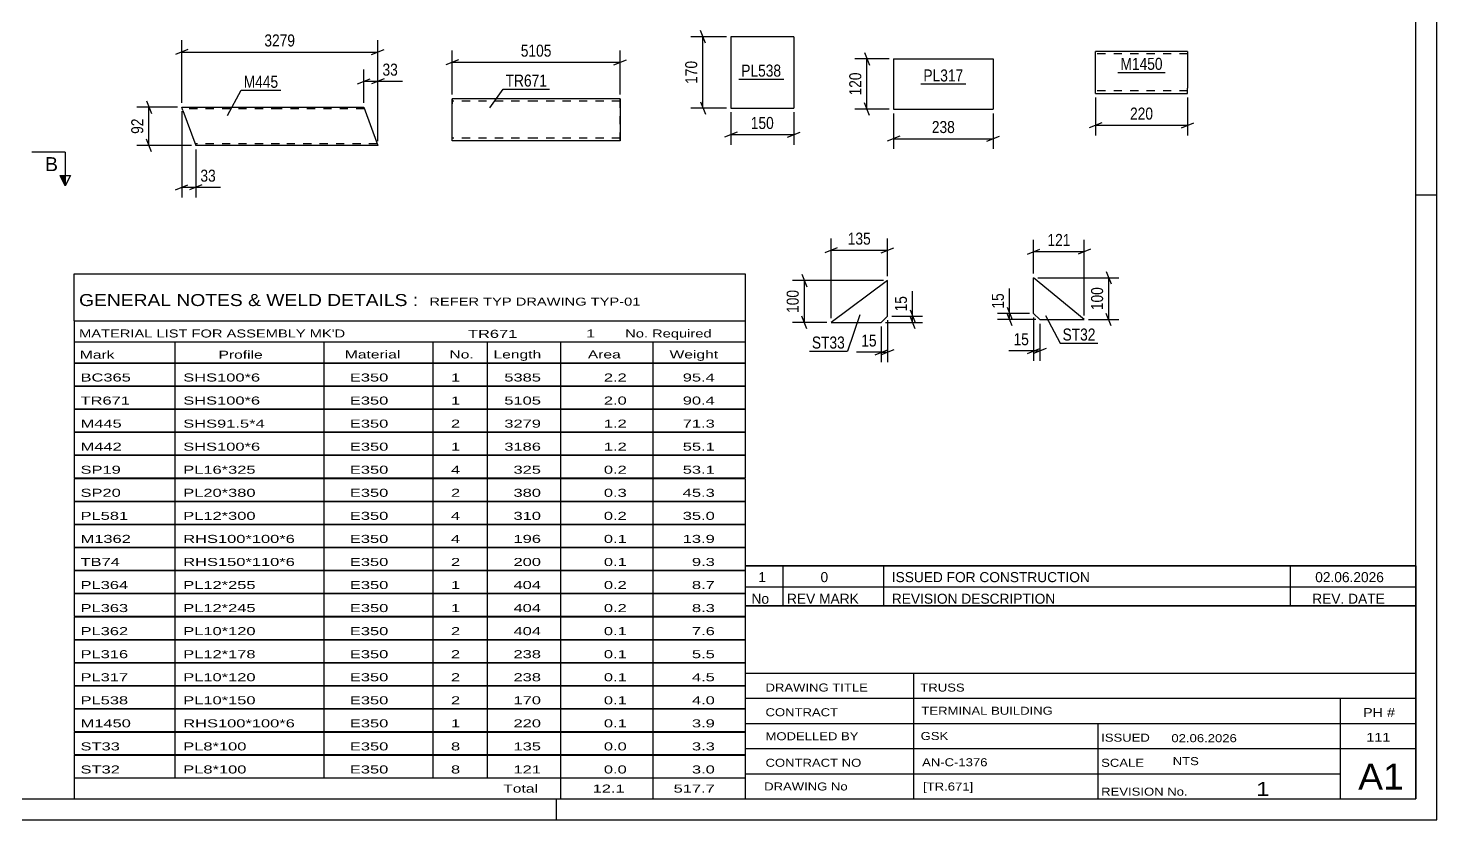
# Model space of a CAD drawing. Header units: millimetres. Extents: x 0 to 594, y 0 to 420.
# Drawn here: x 258 to 594, y 0 to 188.8 of the extents above; entities that cross this region are included whole.
import ezdxf

# ---------------------------------------------------------------- set-up
doc = ezdxf.new("R2010")
doc.units = ezdxf.units.MM
doc.linetypes.add('DXK_LINE_DOT2', pattern=[3.9198, 1.9599, -1.9599])
doc.styles.add('Arial', font='arial.ttf', dxfattribs={"height": 0.2})
doc.styles.add('Arial Narrow', font='ARIALN.TTF', dxfattribs={"height": 0.2})

# ---------------------------------------------------------------- blocks, each defined once
blk = doc.blocks.new('Unknown-570345859-1135')
at = {"color": 5, "linetype": 'Continuous'}
for p, q in [((594, 0), (594, 420)), ((589, 5), (589, 415)), ((594, 149), (589, 149)), ((5, 5), (589, 5)), ((384, 0), (384, 5)), ((0, 0), (594, 0))]:
    blk.add_line(p, q, dxfattribs=at)
blk = doc.blocks.new('Part-570345859-2726 - 2710')
at = {"color": 2, "linetype": 'Continuous'}
for p, q in [((497.83, 120.82), (497.83, 129.32)), ((509.92, 119.32), (497.83, 129.32)), ((499.33, 119.32), (497.83, 120.82)), ((499.33, 119.32), (509.92, 119.32))]:
    blk.add_line(p, q, dxfattribs=at)
blk = doc.blocks.new('Part-570345859-1241 - 1223')
at = {"color": 2, "linetype": 'Continuous'}
for p, q in [((294.92, 169.23), (294.63, 170.03)), ((294.63, 170.03), (317.96, 170.03)), ((294.92, 169.23), (297.96, 160.88)), ((318.06, 170.03), (338.06, 170.03)), ((338.06, 170.03), (341.39, 160.88)), ((317.96, 160.88), (297.96, 160.88)), ((341.39, 160.88), (318.06, 160.88))]:
    blk.add_line(p, q, dxfattribs=at)
at = {"color": 7, "linetype": 'DXK_LINE_DOT2'}
for p, q in [((317.96, 169.63), (294.78, 169.63)), ((338.21, 169.63), (318.06, 169.63)), ((338.22, 169.6), (338.21, 169.63)), ((338.21, 169.63), (338.22, 169.6)), ((338.24, 169.54), (338.22, 169.6)), ((338.22, 169.6), (338.24, 169.54)), ((317.96, 161.28), (297.82, 161.28)), ((341.25, 161.28), (318.06, 161.28))]:
    blk.add_line(p, q, dxfattribs=at)
blk = doc.blocks.new('Part-570345859-2863 - 2849')
at = {"color": 2, "linetype": 'Continuous'}
for p, q in [((464.4, 181.53), (464.4, 169.53)), ((464.4, 181.53), (488.17, 181.53)), ((488.17, 181.53), (488.17, 169.53)), ((464.4, 169.53), (488.17, 169.53))]:
    blk.add_line(p, q, dxfattribs=at)
blk = doc.blocks.new('Part-570345859-2655 - 2639')
at = {"color": 2, "linetype": 'Continuous'}
for p, q in [((463, 128.66), (449.5, 118.66)), ((463, 120.16), (463, 128.66)), ((449.5, 118.66), (461.5, 118.66)), ((463, 120.16), (461.5, 118.66))]:
    blk.add_line(p, q, dxfattribs=at)
blk = doc.blocks.new('Part-570345859-2222 - 2208')
at = {"color": 2, "linetype": 'Continuous'}
for p, q in [((534.57, 183.3), (512.58, 183.3)), ((512.58, 173.39), (512.58, 183.3)), ((534.57, 183.3), (534.57, 183.21)), ((534.57, 183.21), (534.57, 174.5)), ((512.58, 173.3), (512.58, 173.39)), ((512.58, 173.3), (534.57, 173.3)), ((534.57, 173.3), (534.57, 174.5))]:
    blk.add_line(p, q, dxfattribs=at)
at = {"color": 7, "linetype": 'DXK_LINE_DOT2'}
for p, q in [((534.57, 182.7), (512.58, 182.7)), ((512.58, 182.1), (512.58, 182.1)), ((534.57, 182.1), (534.57, 182.1)), ((512.58, 173.9), (512.58, 173.94)), ((534.57, 173.9), (512.58, 173.9)), ((534.57, 173.94), (534.57, 174.27)), ((534.57, 173.9), (534.57, 173.94))]:
    blk.add_line(p, q, dxfattribs=at)
blk = doc.blocks.new('Part-570345859-2169 - 2153')
at = {"color": 2, "linetype": 'Continuous'}
for p, q in [((379.11, 172), (359.11, 172)), ((359.11, 162), (359.11, 172)), ((399.21, 172), (379.21, 172)), ((399.21, 172), (399.21, 172)), ((399.21, 172), (399.21, 162)), ((379.11, 162), (359.11, 162)), ((399.21, 162), (379.21, 162)), ((399.21, 162), (399.21, 162))]:
    blk.add_line(p, q, dxfattribs=at)
at = {"color": 7, "linetype": 'DXK_LINE_DOT2'}
for p, q in [((359.11, 171.91), (359.11, 170.8)), ((379.11, 171.4), (359.11, 171.4)), ((399.21, 171.4), (379.21, 171.4)), ((399.21, 162), (399.21, 172)), ((399.21, 172), (399.21, 172)), ((399.21, 171.4), (399.21, 171.4)), ((359.11, 162.6), (359.11, 162.65)), ((379.11, 162.6), (359.11, 162.6)), ((359.11, 162), (359.11, 162.09)), ((399.21, 162.6), (379.21, 162.6)), ((399.21, 162.6), (399.21, 162.6)), ((399.21, 162), (399.21, 162))]:
    blk.add_line(p, q, dxfattribs=at)
blk = doc.blocks.new('Part-570345859-1348 - 1334')
at = {"color": 2, "linetype": 'Continuous'}
for p, q in [((440.61, 186.8), (425.61, 186.8)), ((425.61, 186.8), (425.61, 169.8)), ((440.61, 186.8), (440.61, 169.8)), ((425.61, 169.8), (440.61, 169.8))]:
    blk.add_line(p, q, dxfattribs=at)
blk = doc.blocks.new('StraightDimension-570345859-2752 - 2710')
at = {"color": 7, "linetype": 'Continuous'}
for p, q in [((497.83, 130.32), (497.83, 138.39)), ((509.92, 120.32), (509.92, 138.39)), ((496.33, 134.94), (499.33, 136.14)), ((497.83, 135.54), (509.92, 135.54)), ((511.42, 136.14), (508.42, 134.94))]:
    blk.add_line(p, q, dxfattribs=at)
at = {"color": 0}
blk.add_wipeout([(507.21, 136.29), (507.21, 140.49), (500.53, 140.49), (500.53, 136.29)], dxfattribs=at)
at = {"color": 3, "style": 'Arial Narrow'}
blk.add_text('121', height=2.863, dxfattribs=at).set_placement((501.13, 136.89))
blk = doc.blocks.new('StraightDimension-570345859-2728 - 2710')
at = {"color": 7, "linetype": 'Continuous'}
for p, q in [((498.83, 129.32), (518.14, 129.32)), ((515.14, 130.82), (516.34, 127.82)), ((515.74, 119.32), (515.74, 129.32)), ((510.92, 119.32), (518.14, 119.32)), ((516.34, 117.82), (515.14, 120.82))]:
    blk.add_line(p, q, dxfattribs=at)
at = {"color": 0}
blk.add_wipeout([(514.99, 127.67), (510.79, 127.67), (510.79, 120.98), (514.99, 120.98)], dxfattribs=at)
at = {"color": 3, "style": 'Arial Narrow'}
blk.add_text('100', height=2.863, rotation=90.0002, dxfattribs=at).set_placement((514.39, 121.58))
blk = doc.blocks.new('StraightDimension-570345859-2762 - 2710')
at = {"color": 7, "linetype": 'Continuous'}
for p, q in [((497.83, 119.82), (497.83, 109.46)), ((499.33, 118.32), (499.33, 109.46)), ((496.33, 111.26), (499.33, 112.46)), ((500.83, 112.46), (497.83, 111.26)), ((497.83, 111.86), (499.33, 111.86))]:
    blk.add_line(p, q, dxfattribs=at)
at = {"color": 0}
blk.add_wipeout([(497.3, 112.61), (497.3, 116.81), (492.44, 116.81), (492.44, 112.61)], dxfattribs=at)
at = {"color": 7, "linetype": 'Continuous'}
blk.add_line((497.83, 111.86), (491.92, 111.86), dxfattribs=at)
blk.add_line((497.83, 111.86), (491.92, 111.86), dxfattribs=at)
at = {"color": 3, "style": 'Arial Narrow'}
blk.add_text('15', height=2.863, dxfattribs=at).set_placement((493.04, 113.21))
blk = doc.blocks.new('StraightDimension-570345859-2740 - 2710')
at = {"color": 7, "linetype": 'Continuous'}
for p, q in [((491.48, 122.32), (492.68, 119.32)), ((496.83, 120.82), (489.23, 120.82)), ((498.33, 119.32), (489.23, 119.32)), ((492.68, 117.82), (491.48, 120.82)), ((492.08, 119.32), (492.08, 120.82))]:
    blk.add_line(p, q, dxfattribs=at)
at = {"color": 0}
blk.add_wipeout([(491.33, 126.21), (487.13, 126.21), (487.13, 121.35), (491.33, 121.35)], dxfattribs=at)
at = {"color": 7, "linetype": 'Continuous'}
blk.add_line((492.08, 120.82), (492.08, 126.73), dxfattribs=at)
blk.add_line((492.08, 120.82), (492.08, 126.73), dxfattribs=at)
at = {"color": 3, "style": 'Arial Narrow'}
blk.add_text('15', height=2.863, rotation=90.0002, dxfattribs=at).set_placement((490.73, 121.95))
blk = doc.blocks.new('StraightDimension-570345859-1299 - 1223')
at = {"color": 7, "linetype": 'Continuous'}
for p, q in [((294.63, 169.03), (294.63, 148.48)), ((297.96, 159.88), (297.96, 148.48)), ((293.13, 150.28), (296.13, 151.48)), ((299.46, 151.48), (296.46, 150.28)), ((294.63, 150.88), (297.96, 150.88))]:
    blk.add_line(p, q, dxfattribs=at)
at = {"color": 0}
blk.add_wipeout([(303.34, 151.63), (303.34, 155.83), (298.49, 155.83), (298.49, 151.63)], dxfattribs=at)
at = {"color": 7, "linetype": 'Continuous'}
blk.add_line((297.96, 150.88), (303.87, 150.88), dxfattribs=at)
blk.add_line((297.96, 150.88), (303.87, 150.88), dxfattribs=at)
at = {"color": 3, "style": 'Arial Narrow'}
blk.add_text('33', height=2.863, dxfattribs=at).set_placement((299.09, 152.23))
blk = doc.blocks.new('StraightDimension-570345859-1276 - 1223')
at = {"color": 7, "linetype": 'Continuous'}
for p, q in [((338.06, 171.03), (338.06, 179.02)), ((341.39, 161.88), (341.39, 179.02)), ((336.56, 175.57), (339.56, 176.77)), ((338.06, 176.17), (341.39, 176.17)), ((342.89, 176.77), (339.89, 175.57))]:
    blk.add_line(p, q, dxfattribs=at)
at = {"color": 0}
blk.add_wipeout([(346.77, 176.92), (346.77, 181.12), (341.92, 181.12), (341.92, 176.92)], dxfattribs=at)
at = {"color": 7, "linetype": 'Continuous'}
blk.add_line((341.39, 176.17), (347.3, 176.17), dxfattribs=at)
blk.add_line((341.39, 176.17), (347.3, 176.17), dxfattribs=at)
at = {"color": 3, "style": 'Arial Narrow'}
blk.add_text('33', height=2.863, dxfattribs=at).set_placement((342.52, 177.52))
blk = doc.blocks.new('StraightDimension-570345859-1244 - 1223')
at = {"color": 7, "linetype": 'Continuous'}
for p, q in [((286.21, 171.53), (287.41, 168.53)), ((293.63, 170.03), (283.96, 170.03)), ((286.81, 160.88), (286.81, 170.03)), ((287.41, 159.38), (286.21, 162.38)), ((296.96, 160.88), (283.96, 160.88))]:
    blk.add_line(p, q, dxfattribs=at)
at = {"color": 0}
blk.add_wipeout([(286.06, 167.89), (281.86, 167.89), (281.86, 163.03), (286.06, 163.03)], dxfattribs=at)
at = {"color": 3, "style": 'Arial Narrow'}
blk.add_text('92', height=2.863, rotation=90.0002, dxfattribs=at).set_placement((285.46, 163.63))
blk = doc.blocks.new('StraightDimension-570345859-1317 - 1223')
at = {"color": 7, "linetype": 'Continuous'}
for p, q in [((294.63, 171.03), (294.63, 185.99)), ((341.39, 161.88), (341.39, 185.99)), ((296.13, 183.74), (293.13, 182.54)), ((294.63, 183.14), (341.39, 183.14)), ((339.89, 182.54), (342.89, 183.74))]:
    blk.add_line(p, q, dxfattribs=at)
at = {"color": 0}
blk.add_wipeout([(322.27, 183.89), (322.27, 188.09), (313.75, 188.09), (313.75, 183.89)], dxfattribs=at)
at = {"color": 3, "style": 'Arial Narrow'}
blk.add_text('3279', height=2.863, dxfattribs=at).set_placement((314.35, 184.49))
blk = doc.blocks.new('StraightDimension-570345859-2865 - 2849')
at = {"color": 7, "linetype": 'Continuous'}
for p, q in [((464.4, 168.53), (464.4, 160.08)), ((488.17, 168.53), (488.17, 160.08)), ((465.9, 163.08), (462.9, 161.88)), ((464.4, 162.48), (488.17, 162.48)), ((486.67, 161.88), (489.67, 163.08))]:
    blk.add_line(p, q, dxfattribs=at)
at = {"color": 0}
blk.add_wipeout([(479.63, 163.23), (479.63, 167.43), (472.95, 167.43), (472.95, 163.23)], dxfattribs=at)
at = {"color": 3, "style": 'Arial Narrow'}
blk.add_text('238', height=2.863, dxfattribs=at).set_placement((473.55, 163.83))
blk = doc.blocks.new('StraightDimension-570345859-2876 - 2849')
at = {"color": 7, "linetype": 'Continuous'}
for p, q in [((463.4, 181.53), (455.22, 181.53)), ((457.47, 183.03), (458.67, 180.03)), ((458.07, 169.53), (458.07, 181.53)), ((463.4, 169.53), (455.22, 169.53)), ((458.67, 168.03), (457.47, 171.03))]:
    blk.add_line(p, q, dxfattribs=at)
at = {"color": 0}
blk.add_wipeout([(457.32, 178.88), (453.12, 178.88), (453.12, 172.19), (457.32, 172.19)], dxfattribs=at)
at = {"color": 3, "style": 'Arial Narrow'}
blk.add_text('120', height=2.863, rotation=90.0002, dxfattribs=at).set_placement((456.72, 172.79))
blk = doc.blocks.new('StraightDimension-570345859-2695 - 2639')
at = {"color": 7, "linetype": 'Continuous'}
for p, q in [((449.5, 119.66), (449.5, 138.71)), ((463, 129.66), (463, 138.71)), ((451, 136.46), (448, 135.26)), ((449.5, 135.86), (463, 135.86)), ((461.5, 135.26), (464.5, 136.46))]:
    blk.add_line(p, q, dxfattribs=at)
at = {"color": 0}
blk.add_wipeout([(459.59, 136.61), (459.59, 140.81), (452.9, 140.81), (452.9, 136.61)], dxfattribs=at)
at = {"color": 3, "style": 'Arial Narrow'}
blk.add_text('135', height=2.863, dxfattribs=at).set_placement((453.5, 137.21))
blk = doc.blocks.new('StraightDimension-570345859-2681 - 2639')
at = {"color": 7, "linetype": 'Continuous'}
for p, q in [((461.5, 117.66), (461.5, 109.15)), ((463, 119.16), (463, 109.15)), ((460, 110.95), (463, 112.15)), ((464.5, 112.15), (461.5, 110.95)), ((461.5, 111.55), (463, 111.55))]:
    blk.add_line(p, q, dxfattribs=at)
at = {"color": 0}
blk.add_wipeout([(460.97, 112.3), (460.97, 116.5), (456.12, 116.5), (456.12, 112.3)], dxfattribs=at)
at = {"color": 7, "linetype": 'Continuous'}
blk.add_line((461.5, 111.55), (455.59, 111.55), dxfattribs=at)
blk.add_line((461.5, 111.55), (455.59, 111.55), dxfattribs=at)
at = {"color": 3, "style": 'Arial Narrow'}
blk.add_text('15', height=2.863, dxfattribs=at).set_placement((456.72, 112.9))
blk = doc.blocks.new('StraightDimension-570345859-2657 - 2639')
at = {"color": 7, "linetype": 'Continuous'}
for p, q in [((468.36, 121.66), (469.56, 118.66)), ((462.5, 118.66), (471.36, 118.66)), ((464, 120.16), (471.36, 120.16)), ((469.56, 117.16), (468.36, 120.16)), ((468.96, 118.66), (468.96, 120.16))]:
    blk.add_line(p, q, dxfattribs=at)
at = {"color": 0}
blk.add_wipeout([(468.21, 125.54), (464.01, 125.54), (464.01, 120.68), (468.21, 120.68)], dxfattribs=at)
at = {"color": 7, "linetype": 'Continuous'}
blk.add_line((468.96, 120.16), (468.96, 126.07), dxfattribs=at)
blk.add_line((468.96, 120.16), (468.96, 126.07), dxfattribs=at)
at = {"color": 3, "style": 'Arial Narrow'}
blk.add_text('15', height=2.863, rotation=90.0002, dxfattribs=at).set_placement((467.61, 121.28))
blk = doc.blocks.new('StraightDimension-570345859-2669 - 2639')
at = {"color": 7, "linetype": 'Continuous'}
for p, q in [((462, 128.66), (440.29, 128.66)), ((442.54, 130.16), (443.74, 127.16)), ((443.14, 118.66), (443.14, 128.66)), ((448.5, 118.66), (440.29, 118.66)), ((443.74, 117.16), (442.54, 120.16))]:
    blk.add_line(p, q, dxfattribs=at)
at = {"color": 0}
blk.add_wipeout([(442.39, 127), (438.19, 127), (438.19, 120.32), (442.39, 120.32)], dxfattribs=at)
at = {"color": 3, "style": 'Arial Narrow'}
blk.add_text('100', height=2.863, rotation=90.0002, dxfattribs=at).set_placement((441.79, 120.92))
blk = doc.blocks.new('StraightDimension-570345859-2224 - 2208')
at = {"color": 7, "linetype": 'Continuous'}
for p, q in [((512.58, 172.3), (512.58, 163.28)), ((534.57, 172.3), (534.57, 163.28)), ((514.08, 166.28), (511.08, 165.08)), ((512.58, 165.68), (534.57, 165.68)), ((533.07, 165.08), (536.07, 166.28))]:
    blk.add_line(p, q, dxfattribs=at)
at = {"color": 0}
blk.add_wipeout([(526.92, 166.43), (526.92, 170.63), (520.23, 170.63), (520.23, 166.43)], dxfattribs=at)
at = {"color": 3, "style": 'Arial Narrow'}
blk.add_text('220', height=2.863, dxfattribs=at).set_placement((520.83, 167.03))
blk = doc.blocks.new('StraightDimension-570345859-2194 - 2153')
at = {"color": 7, "linetype": 'Continuous'}
for p, q in [((359.11, 173), (359.11, 183.55)), ((399.21, 173), (399.21, 183.55)), ((360.61, 181.3), (357.61, 180.1)), ((359.11, 180.7), (399.21, 180.7)), ((397.71, 180.1), (400.71, 181.3))]:
    blk.add_line(p, q, dxfattribs=at)
at = {"color": 0}
blk.add_wipeout([(383.42, 181.45), (383.42, 185.65), (374.91, 185.65), (374.91, 181.45)], dxfattribs=at)
at = {"color": 3, "style": 'Arial Narrow'}
blk.add_text('5105', height=2.863, dxfattribs=at).set_placement((375.51, 182.05))
blk = doc.blocks.new('StraightDimension-570345859-1362 - 1334')
at = {"color": 7, "linetype": 'Continuous'}
for p, q in [((419.54, 185.3), (418.34, 188.3)), ((424.61, 186.8), (416.09, 186.8)), ((418.94, 169.8), (418.94, 186.8)), ((424.61, 169.8), (416.09, 169.8)), ((418.34, 171.3), (419.54, 168.3))]:
    blk.add_line(p, q, dxfattribs=at)
at = {"color": 0}
blk.add_wipeout([(418.19, 181.64), (413.99, 181.64), (413.99, 174.96), (418.19, 174.96)], dxfattribs=at)
at = {"color": 3, "style": 'Arial Narrow'}
blk.add_text('170', height=2.863, rotation=90.0002, dxfattribs=at).set_placement((417.59, 175.56))
blk = doc.blocks.new('StraightDimension-570345859-1351 - 1334')
at = {"color": 7, "linetype": 'Continuous'}
for p, q in [((425.61, 168.8), (425.61, 161.05)), ((440.61, 168.8), (440.61, 161.05)), ((427.11, 164.05), (424.11, 162.85)), ((425.61, 163.45), (440.61, 163.45)), ((439.11, 162.85), (442.11, 164.05))]:
    blk.add_line(p, q, dxfattribs=at)
at = {"color": 0}
blk.add_wipeout([(436.45, 164.2), (436.45, 168.4), (429.77, 168.4), (429.77, 164.2)], dxfattribs=at)
at = {"color": 3, "style": 'Arial Narrow'}
blk.add_text('150', height=2.863, dxfattribs=at).set_placement((430.37, 164.8))
blk = doc.blocks.new('Mark-570345859-2722 - 2710')
at = {"color": 0}
blk.add_wipeout([(512.58, 114.33), (512.58, 117.33), (504.73, 117.33), (504.73, 114.33)], dxfattribs=at)
blk.add_wipeout([(512.58, 114.33), (512.58, 117.33), (504.73, 117.33), (504.73, 114.33)], dxfattribs=at)
at = {"color": 30, "linetype": 'Continuous'}
for p, q in [((500.66, 120.28), (504.13, 113.73)), ((504.13, 113.73), (513.18, 113.73))]:
    blk.add_line(p, q, dxfattribs=at)
at = {"color": 3, "style": 'Arial Narrow'}
blk.add_text('ST32', height=2.863, dxfattribs=at).set_placement((504.73, 114.33))
blk = doc.blocks.new('Unknown-570345859-12430')
at = {"color": 7, "linetype": 'Continuous'}
for p, q in [((429, 51.05), (429, 5)), ((429, 51.05), (589, 51.05)), ((589, 51), (589, 5)), ((429, 35), (589, 35)), ((469.14, 35), (469.14, 5)), ((429, 29), (589, 29)), ((571, 5.05), (571, 29.05)), ((429, 23), (589, 23)), ((513.14, 23), (513.14, 5)), ((429, 17), (589, 17)), ((429, 11), (571, 11)), ((429, 5), (589, 5))]:
    blk.add_line(p, q, dxfattribs=at)
at = {"color": 7, "style": 'Arial Narrow'}
for s, height, width, p in [('DRAWING TITLE', 1.9089, 1.425378, (433.88, 30.61)), ('TRUSS', 1.909, 1.425378, (470.81, 30.59)), ('TERMINAL BUILDING', 1.9089, 1.425378, (471.06, 25.07)), ('CONTRACT', 1.909, 1.425378, (433.88, 24.71)), ('MODELLED BY', 1.9089, 1.425378, (433.88, 18.98)), ('GSK', 1.909, 1.425378, (470.88, 19.04)), ('ISSUED', 1.909, 1.425378, (513.94, 18.64)), ('02.06.2026', 1.909, 1.425378, (530.69, 18.52)), ('CONTRACT NO', 1.9089, 1.425378, (433.88, 12.66)), ('AN-C-1376', 1.909, 1.425378, (471.23, 12.78)), ('SCALE', 1.909, 1.425378, (513.94, 12.65)), ('A1', 6.204, 1.25, (575.24, 7.2)), ('DRAWING No', 1.909, 1.425378, (433.56, 7)), ('[TR.671]', 1.909, 1.425378, (471.46, 6.99)), ('REVISION No.', 1.9089, 1.425378, (513.94, 5.77)), ('1', 3.34, 1.5, (550.91, 5.68))]:
    blk.add_text(s, height=height, dxfattribs=dict(at, width=width)).set_placement(p)
at = {"color": 7, "linetype": 'Continuous', "style": 'Arial Narrow'}
for s, height, width, p in [('PH #', 2.1, 1.42538, (576.4, 24.55)), ('111', 2.1, 1.42538, (577.19, 18.65)), ('NTS', 1.909, 1.425378, (531, 13.05))]:
    blk.add_text(s, height=height, dxfattribs=dict(at, width=width)).set_placement(p)
blk = doc.blocks.new('Unknown-570345859-12431')
at = {"color": 7, "linetype": 'Continuous'}
for p, q in [((429, 60.55), (589, 60.55)), ((589, 60.55), (429, 60.55)), ((429, 60.55), (429, 55.55)), ((438, 60.55), (438, 55.55)), ((462, 60.55), (462, 55.55)), ((559, 60.55), (559, 55.55)), ((589, 60.55), (589, 55.55)), ((429, 55.55), (589, 55.55)), ((429, 55.55), (429, 51.05)), ((429, 55.55), (589, 55.55)), ((438, 55.55), (438, 51.05)), ((462, 55.55), (462, 51.05)), ((559, 55.55), (559, 51.05)), ((589, 55.55), (589, 51.05)), ((589, 51.05), (429, 51.05))]:
    blk.add_line(p, q, dxfattribs=at)
at = {"color": 7, "linetype": 'Continuous', "style": 'Arial Narrow'}
for s, height, width, p in [('1', 2.39, 1.196471, (432.16, 56.7)), ('0', 2.39, 1.196471, (447, 56.7)), ('ISSUED FOR CONSTRUCTION', 2.3861, 1.196471, (464, 56.7)), ('02.06.2026', 2.386, 1.196471, (565, 56.7)), ('No', 2.386, 1.2, (430.54, 51.55)), ('REV MARK', 2.386, 1.2, (439, 51.55)), ('REVISION DESCRIPTION', 2.3861, 1.2, (464, 51.55)), ('REV. DATE', 2.386, 1.2, (564.28, 51.55))]:
    blk.add_text(s, height=height, dxfattribs=dict(at, width=width)).set_placement(p)
blk = doc.blocks.new('Unknown-570345859-12432')
at = {"color": 7, "linetype": 'Continuous'}
for p, q in [((269, 130.25), (429, 130.25)), ((269, 119), (269, 130.25)), ((429, 130.25), (429, 119)), ((269, 119), (429, 119)), ((269, 119), (269, 114)), ((429, 119), (429, 114)), ((269, 114), (429, 114)), ((269, 114), (269, 109)), ((293, 114), (293, 109)), ((328.5, 114), (328.5, 109)), ((354.5, 114), (354.5, 109)), ((367.5, 114), (367.5, 109)), ((385, 114), (385, 109)), ((407, 114), (407, 109)), ((429, 114), (429, 109)), ((269, 109), (429, 109)), ((269, 108.95), (269, 103.55)), ((269, 108.95), (429, 108.95)), ((293, 109), (293, 103.5)), ((328.5, 109), (328.5, 103.5)), ((354.5, 109), (354.5, 103.5)), ((367.5, 109), (367.5, 103.5)), ((385, 109), (385, 103.5)), ((407, 109), (407, 103.5)), ((429, 108.95), (429, 103.55)), ((269, 103.55), (429, 103.55)), ((269, 103.45), (269, 98.05)), ((269, 103.45), (429, 103.45)), ((293, 103.5), (293, 98)), ((328.5, 103.5), (328.5, 98)), ((354.5, 103.5), (354.5, 98)), ((367.5, 103.5), (367.5, 98)), ((385, 103.5), (385, 98)), ((407, 103.5), (407, 98)), ((429, 103.45), (429, 98.05)), ((269, 98.05), (429, 98.05)), ((269, 97.95), (269, 92.55)), ((269, 97.95), (429, 97.95)), ((293, 98), (293, 92.5)), ((328.5, 98), (328.5, 92.5)), ((354.5, 98), (354.5, 92.5)), ((367.5, 98), (367.5, 92.5)), ((385, 98), (385, 92.5)), ((407, 98), (407, 92.5)), ((429, 97.95), (429, 92.55)), ((269, 92.55), (429, 92.55)), ((269, 92.45), (269, 87.05)), ((269, 92.45), (429, 92.45)), ((293, 92.5), (293, 87)), ((328.5, 92.5), (328.5, 87)), ((354.5, 92.5), (354.5, 87)), ((367.5, 92.5), (367.5, 87)), ((385, 92.5), (385, 87)), ((407, 92.5), (407, 87)), ((429, 92.45), (429, 87.05)), ((269, 87.05), (429, 87.05)), ((269, 86.95), (269, 81.55)), ((269, 86.95), (429, 86.95)), ((293, 87), (293, 81.5)), ((328.5, 87), (328.5, 81.5)), ((354.5, 87), (354.5, 81.5)), ((367.5, 87), (367.5, 81.5)), ((385, 87), (385, 81.5)), ((407, 87), (407, 81.5)), ((429, 86.95), (429, 81.55)), ((269, 81.55), (429, 81.55)), ((269, 81.45), (269, 76.05)), ((269, 81.45), (429, 81.45)), ((293, 81.5), (293, 76)), ((328.5, 81.5), (328.5, 76)), ((354.5, 81.5), (354.5, 76)), ((367.5, 81.5), (367.5, 76)), ((385, 81.5), (385, 76)), ((407, 81.5), (407, 76)), ((429, 81.45), (429, 76.05)), ((269, 76.05), (429, 76.05)), ((269, 75.95), (269, 70.55)), ((269, 75.95), (429, 75.95)), ((293, 76), (293, 70.5)), ((328.5, 76), (328.5, 70.5)), ((354.5, 76), (354.5, 70.5)), ((367.5, 76), (367.5, 70.5)), ((385, 76), (385, 70.5)), ((407, 76), (407, 70.5)), ((429, 75.95), (429, 70.55)), ((269, 70.55), (429, 70.55)), ((269, 70.45), (269, 65.05)), ((269, 70.45), (429, 70.45)), ((293, 70.5), (293, 65)), ((328.5, 70.5), (328.5, 65)), ((354.5, 70.5), (354.5, 65)), ((367.5, 70.5), (367.5, 65)), ((385, 70.5), (385, 65)), ((407, 70.5), (407, 65)), ((429, 70.45), (429, 65.05)), ((269, 65.05), (429, 65.05)), ((269, 64.95), (269, 59.55)), ((269, 64.95), (429, 64.95)), ((293, 65), (293, 59.5)), ((328.5, 65), (328.5, 59.5)), ((354.5, 65), (354.5, 59.5)), ((367.5, 65), (367.5, 59.5)), ((385, 65), (385, 59.5)), ((407, 65), (407, 59.5)), ((429, 64.95), (429, 59.55)), ((269, 59.55), (429, 59.55)), ((269, 59.45), (269, 54.05)), ((269, 59.45), (429, 59.45)), ((293, 59.5), (293, 54)), ((328.5, 59.5), (328.5, 54)), ((354.5, 59.5), (354.5, 54)), ((367.5, 59.5), (367.5, 54)), ((385, 59.5), (385, 54)), ((407, 59.5), (407, 54)), ((429, 59.45), (429, 54.05)), ((269, 54.05), (429, 54.05)), ((269, 53.95), (269, 48.55)), ((269, 53.95), (429, 53.95)), ((293, 54), (293, 48.5)), ((328.5, 54), (328.5, 48.5)), ((354.5, 54), (354.5, 48.5)), ((367.5, 54), (367.5, 48.5)), ((385, 54), (385, 48.5)), ((407, 54), (407, 48.5)), ((429, 53.95), (429, 48.55)), ((269, 48.55), (429, 48.55)), ((269, 48.45), (269, 43.05)), ((269, 48.45), (429, 48.45)), ((293, 48.5), (293, 43)), ((328.5, 48.5), (328.5, 43)), ((354.5, 48.5), (354.5, 43)), ((367.5, 48.5), (367.5, 43)), ((385, 48.5), (385, 43)), ((407, 48.5), (407, 43)), ((429, 48.45), (429, 43.05)), ((269, 43.05), (429, 43.05)), ((269, 42.95), (269, 37.55)), ((269, 42.95), (429, 42.95)), ((293, 43), (293, 37.5)), ((328.5, 43), (328.5, 37.5)), ((354.5, 43), (354.5, 37.5)), ((367.5, 43), (367.5, 37.5)), ((385, 43), (385, 37.5)), ((407, 43), (407, 37.5)), ((429, 42.95), (429, 37.55)), ((269, 37.55), (429, 37.55)), ((269, 37.45), (269, 32.05)), ((269, 37.45), (429, 37.45)), ((293, 37.5), (293, 32)), ((328.5, 37.5), (328.5, 32)), ((354.5, 37.5), (354.5, 32)), ((367.5, 37.5), (367.5, 32)), ((385, 37.5), (385, 32)), ((407, 37.5), (407, 32)), ((429, 37.45), (429, 32.05)), ((269, 32.05), (429, 32.05)), ((269, 31.95), (269, 26.55)), ((269, 31.95), (429, 31.95)), ((293, 32), (293, 26.5)), ((328.5, 32), (328.5, 26.5)), ((354.5, 32), (354.5, 26.5)), ((367.5, 32), (367.5, 26.5)), ((385, 32), (385, 26.5)), ((407, 32), (407, 26.5)), ((429, 31.95), (429, 26.55)), ((269, 26.55), (429, 26.55)), ((269, 26.45), (269, 21.05)), ((269, 26.45), (429, 26.45)), ((293, 26.5), (293, 21)), ((328.5, 26.5), (328.5, 21)), ((354.5, 26.5), (354.5, 21)), ((367.5, 26.5), (367.5, 21)), ((385, 26.5), (385, 21)), ((407, 26.5), (407, 21)), ((429, 26.45), (429, 21.05)), ((269, 21.05), (429, 21.05)), ((269, 20.95), (269, 15.55)), ((269, 20.95), (429, 20.95)), ((293, 21), (293, 15.5)), ((328.5, 21), (328.5, 15.5)), ((354.5, 21), (354.5, 15.5)), ((367.5, 21), (367.5, 15.5)), ((385, 21), (385, 15.5)), ((407, 21), (407, 15.5)), ((429, 20.95), (429, 15.55)), ((269, 15.55), (429, 15.55)), ((269, 15.45), (269, 10.05)), ((269, 15.45), (429, 15.45)), ((293, 15.5), (293, 10)), ((328.5, 15.5), (328.5, 10)), ((354.5, 15.5), (354.5, 10)), ((367.5, 15.5), (367.5, 10)), ((385, 15.5), (385, 10)), ((407, 15.5), (407, 10)), ((429, 15.45), (429, 10.05)), ((269, 10.05), (429, 10.05)), ((269, 10), (429, 10)), ((269, 10), (269, 5)), ((385, 10), (385, 5)), ((407, 10), (407, 5)), ((429, 10), (429, 5)), ((269, 5), (429, 5))]:
    blk.add_line(p, q, dxfattribs=at)
at = {"color": 7, "style": 'Arial Narrow'}
for s, height, width, p in [('GENERAL NOTES & WELD DETAILS :', 2.8633, 1.4, (270.15, 122.56)), ('REFER TYP DRAWING TYP-01', 1.9089, 1.6, (353.7, 122.66)), ("MATERIAL LIST FOR ASSEMBLY MK'D", 1.9089, 1.6, (270.15, 115.06)), ('TR671', 1.909, 1.794707, (362.9, 114.97)), ('1', 1.91, 1.794707, (391.08, 115.06)), ('No. Required', 1.9089, 1.6, (400.41, 115.06)), ('Mark', 1.909, 1.7, (270.34, 110)), ('Profile', 1.909, 1.7, (303.41, 110)), ('Material', 1.909, 1.7, (333.54, 110.06)), ('No.', 1.909, 1.7, (358.5, 110.06)), ('Length', 1.909, 1.7, (369, 110.06)), ('Area', 1.909, 1.7, (391.5, 110.06)), ('Weight', 1.909, 1.7, (411, 110.06))]:
    blk.add_text(s, height=height, dxfattribs=dict(at, width=width)).set_placement(p)
at = {"color": 7, "linetype": 'Continuous', "style": 'Arial Narrow'}
for s, height, width, p in [('BC365', 1.909, 1.794707, (270.5, 104.56)), ('SHS100*6', 1.909, 1.794707, (295, 104.56)), ('E350', 1.909, 1.794707, (334.74, 104.56)), ('1', 1.91, 1.794707, (358.86, 104.56)), ('5385', 1.909, 1.794707, (371.58, 104.56)), ('2.2', 1.909, 1.794707, (395.32, 104.56)), ('95.4', 1.909, 1.794707, (414.14, 104.56)), ('TR671', 1.909, 1.794707, (270.5, 99.06)), ('SHS100*6', 1.909, 1.794707, (295, 99.06)), ('E350', 1.909, 1.794707, (334.74, 99.06)), ('1', 1.91, 1.794707, (358.86, 99.06)), ('5105', 1.909, 1.794707, (371.58, 99.06)), ('2.0', 1.909, 1.794707, (395.32, 99.06)), ('90.4', 1.909, 1.794707, (414.14, 99.06)), ('M445', 1.909, 1.794707, (270.5, 93.56)), ('SHS91.5*4', 1.909, 1.794707, (295, 93.56)), ('E350', 1.909, 1.794707, (334.74, 93.56)), ('2', 1.91, 1.794707, (358.86, 93.56)), ('3279', 1.909, 1.794707, (371.58, 93.56)), ('1.2', 1.909, 1.794707, (395.32, 93.56)), ('71.3', 1.909, 1.794707, (414.14, 93.56)), ('M442', 1.909, 1.794707, (270.5, 88.06)), ('SHS100*6', 1.909, 1.794707, (295, 88.06)), ('E350', 1.909, 1.794707, (334.74, 88.06)), ('1', 1.91, 1.794707, (358.86, 88.06)), ('3186', 1.909, 1.794707, (371.58, 88.06)), ('1.2', 1.909, 1.794707, (395.32, 88.06)), ('55.1', 1.909, 1.794707, (414.14, 88.06)), ('SP19', 1.909, 1.794707, (270.5, 82.56)), ('PL16*325', 1.909, 1.794707, (295, 82.56)), ('E350', 1.909, 1.794707, (334.74, 82.56)), ('4', 1.91, 1.794707, (358.86, 82.56)), ('325', 1.909, 1.794707, (373.77, 82.56)), ('0.2', 1.909, 1.794707, (395.32, 82.56)), ('53.1', 1.909, 1.794707, (414.14, 82.56)), ('SP20', 1.909, 1.794707, (270.5, 77.06)), ('PL20*380', 1.909, 1.794707, (295, 77.06)), ('E350', 1.909, 1.794707, (334.74, 77.06)), ('2', 1.91, 1.794707, (358.86, 77.06)), ('380', 1.909, 1.794707, (373.77, 77.06)), ('0.3', 1.909, 1.794707, (395.32, 77.06)), ('45.3', 1.909, 1.794707, (414.14, 77.06)), ('PL581', 1.909, 1.794707, (270.5, 71.56)), ('PL12*300', 1.909, 1.794707, (295, 71.56)), ('E350', 1.909, 1.794707, (334.74, 71.56)), ('4', 1.91, 1.794707, (358.86, 71.56)), ('310', 1.909, 1.794707, (373.77, 71.56)), ('0.2', 1.909, 1.794707, (395.32, 71.56)), ('35.0', 1.909, 1.794707, (414.14, 71.56)), ('M1362', 1.909, 1.794707, (270.5, 66.06)), ('RHS100*100*6', 1.9089, 1.794707, (295, 66.06)), ('E350', 1.909, 1.794707, (334.74, 66.06)), ('4', 1.91, 1.794707, (358.86, 66.06)), ('196', 1.909, 1.794707, (373.77, 66.06)), ('0.1', 1.909, 1.794707, (395.32, 66.06)), ('13.9', 1.909, 1.794707, (414.14, 66.06)), ('TB74', 1.909, 1.794707, (270.5, 60.56)), ('RHS150*110*6', 1.9089, 1.794707, (295, 60.56)), ('E350', 1.909, 1.794707, (334.74, 60.56)), ('2', 1.91, 1.794707, (358.86, 60.56)), ('200', 1.909, 1.794707, (373.77, 60.56)), ('0.1', 1.909, 1.794707, (395.32, 60.56)), ('9.3', 1.909, 1.794707, (416.33, 60.56)), ('PL364', 1.909, 1.794707, (270.5, 55.06)), ('PL12*255', 1.909, 1.794707, (295, 55.06)), ('E350', 1.909, 1.794707, (334.74, 55.06)), ('1', 1.91, 1.794707, (358.86, 55.06)), ('404', 1.909, 1.794707, (373.77, 55.06)), ('0.2', 1.909, 1.794707, (395.32, 55.06)), ('8.7', 1.909, 1.794707, (416.33, 55.06)), ('PL363', 1.909, 1.794707, (270.5, 49.56)), ('PL12*245', 1.909, 1.794707, (295, 49.56)), ('E350', 1.909, 1.794707, (334.74, 49.56)), ('1', 1.91, 1.794707, (358.86, 49.56)), ('404', 1.909, 1.794707, (373.77, 49.56)), ('0.2', 1.909, 1.794707, (395.32, 49.56)), ('8.3', 1.909, 1.794707, (416.33, 49.56)), ('PL362', 1.909, 1.794707, (270.5, 44.06)), ('PL10*120', 1.909, 1.794707, (295, 44.06)), ('E350', 1.909, 1.794707, (334.74, 44.06)), ('2', 1.91, 1.794707, (358.86, 44.06)), ('404', 1.909, 1.794707, (373.77, 44.06)), ('0.1', 1.909, 1.794707, (395.32, 44.06)), ('7.6', 1.909, 1.794707, (416.33, 44.06)), ('PL316', 1.909, 1.794707, (270.5, 38.56)), ('PL12*178', 1.909, 1.794707, (295, 38.56)), ('E350', 1.909, 1.794707, (334.74, 38.56)), ('2', 1.91, 1.794707, (358.86, 38.56)), ('238', 1.909, 1.794707, (373.77, 38.56)), ('0.1', 1.909, 1.794707, (395.32, 38.56)), ('5.5', 1.909, 1.794707, (416.33, 38.56)), ('PL317', 1.909, 1.794707, (270.5, 33.06)), ('PL10*120', 1.909, 1.794707, (295, 33.06)), ('E350', 1.909, 1.794707, (334.74, 33.06)), ('2', 1.91, 1.794707, (358.86, 33.06)), ('238', 1.909, 1.794707, (373.77, 33.06)), ('0.1', 1.909, 1.794707, (395.32, 33.06)), ('4.5', 1.909, 1.794707, (416.33, 33.06)), ('PL538', 1.909, 1.794707, (270.5, 27.56)), ('PL10*150', 1.909, 1.794707, (295, 27.56)), ('E350', 1.909, 1.794707, (334.74, 27.56)), ('2', 1.91, 1.794707, (358.86, 27.56)), ('170', 1.909, 1.794707, (373.77, 27.56)), ('0.1', 1.909, 1.794707, (395.32, 27.56)), ('4.0', 1.909, 1.794707, (416.33, 27.56)), ('M1450', 1.909, 1.794707, (270.5, 22.06)), ('RHS100*100*6', 1.9089, 1.794707, (295, 22.06)), ('E350', 1.909, 1.794707, (334.74, 22.06)), ('1', 1.91, 1.794707, (358.86, 22.06)), ('220', 1.909, 1.794707, (373.77, 22.06)), ('0.1', 1.909, 1.794707, (395.32, 22.06)), ('3.9', 1.909, 1.794707, (416.33, 22.06)), ('ST33', 1.909, 1.794707, (270.5, 16.56)), ('PL8*100', 1.909, 1.794707, (295, 16.56)), ('E350', 1.909, 1.794707, (334.74, 16.56)), ('8', 1.91, 1.794707, (358.86, 16.56)), ('135', 1.909, 1.794707, (373.77, 16.56)), ('0.0', 1.909, 1.794707, (395.32, 16.56)), ('3.3', 1.909, 1.794707, (416.33, 16.56)), ('ST32', 1.909, 1.794707, (270.5, 11.06)), ('PL8*100', 1.909, 1.794707, (295, 11.06)), ('E350', 1.909, 1.794707, (334.74, 11.06)), ('8', 1.91, 1.794707, (358.86, 11.06)), ('121', 1.909, 1.794707, (373.77, 11.06)), ('0.0', 1.909, 1.794707, (395.32, 11.06)), ('3.0', 1.909, 1.794707, (416.33, 11.06)), ('Total', 1.909, 1.7, (371.33, 6.5)), ('12.1', 1.909, 1.794707, (392.64, 6.5)), ('517.7', 1.909, 1.794707, (411.96, 6.5))]:
    blk.add_text(s, height=height, dxfattribs=dict(at, width=width)).set_placement(p)
blk = doc.blocks.new('Mark-570345859-1236 - 1223')
at = {"color": 0}
blk.add_wipeout([(317.64, 174.62), (317.64, 177.62), (309.42, 177.62), (309.42, 174.62)], dxfattribs=at)
blk.add_wipeout([(317.64, 174.62), (317.64, 177.62), (309.42, 177.62), (309.42, 174.62)], dxfattribs=at)
at = {"color": 30, "linetype": 'Continuous'}
for p, q in [((305.57, 168.05), (308.82, 174.02)), ((308.82, 174.02), (318.24, 174.02))]:
    blk.add_line(p, q, dxfattribs=at)
at = {"color": 3, "style": 'Arial Narrow'}
blk.add_text('M445', height=2.863, dxfattribs=at).set_placement((309.42, 174.62))
blk = doc.blocks.new('SectionMark-570345859-5308 - 4608')
at = {"color": 6, "linetype": 'Continuous'}
for p, q in [((58.08, 159.24), (58.08, 151.24)), ((266.87, 159.24), (266.87, 151.24)), ((58.08, 151.24), (56.83, 153.74)), ((268.12, 153.74), (266.87, 151.24))]:
    blk.add_line(p, q, dxfattribs=at)
at = {"color": 0, "linetype": 'Continuous'}
for points in [[(62.94, 154.74), (62.94, 158.24), (59.83, 158.24), (59.83, 154.74)], [(265.12, 154.74), (265.12, 158.24), (262.01, 158.24), (262.01, 154.74)]]:
    blk.add_wipeout(points, dxfattribs=at)
at = {"linetype": 'Continuous'}
for points in [[(58.08, 153.74), (59.33, 153.74), (58.08, 151.24)], [(265.62, 153.74), (266.87, 153.74), (266.87, 151.24)]]:
    blk.add_hatch(color=6, dxfattribs=at).paths.add_polyline_path(points)
at = {"color": 6, "linetype": 'Continuous'}
for p, q in [((58.08, 159.24), (66.08, 159.24)), ((266.87, 159.24), (258.87, 159.24)), ((59.33, 153.74), (56.83, 153.74)), ((58.08, 151.24), (59.33, 153.74)), ((265.62, 153.74), (268.12, 153.74)), ((266.87, 151.24), (265.62, 153.74))]:
    blk.add_line(p, q, dxfattribs=at)
at = {"color": 3, "linetype": 'Continuous', "style": 'Arial'}
for p in [(59.83, 154.74), (262.01, 154.74)]:
    blk.add_text('B', height=3.34, dxfattribs=at).set_placement(p)
blk = doc.blocks.new('Mark-570345859-2861 - 2849')
at = {"color": 0}
blk.add_wipeout([(481.04, 176.13), (481.04, 179.13), (471.54, 179.13), (471.54, 176.13)], dxfattribs=at)
blk.add_wipeout([(481.04, 176.13), (481.04, 179.13), (471.54, 179.13), (471.54, 176.13)], dxfattribs=at)
at = {"color": 30, "linetype": 'Continuous'}
blk.add_line((470.94, 175.53), (481.64, 175.53), dxfattribs=at)
at = {"color": 3, "style": 'Arial Narrow'}
blk.add_text('PL317', height=2.863, dxfattribs=at).set_placement((471.54, 176.13))
blk = doc.blocks.new('Mark-570345859-2651 - 2639')
at = {"color": 0}
blk.add_wipeout([(452.8, 112.42), (452.8, 115.42), (444.94, 115.42), (444.94, 112.42)], dxfattribs=at)
blk.add_wipeout([(452.8, 112.42), (452.8, 115.42), (444.94, 115.42), (444.94, 112.42)], dxfattribs=at)
at = {"color": 30, "linetype": 'Continuous'}
for p in [(456.36, 120.47), (444.34, 111.82)]:
    blk.add_line(p, (453.4, 111.82), dxfattribs=at)
at = {"color": 3, "style": 'Arial Narrow'}
blk.add_text('ST33', height=2.863, dxfattribs=at).set_placement((444.94, 112.42))
blk = doc.blocks.new('Mark-570345859-2220 - 2208')
at = {"color": 0}
blk.add_wipeout([(528.6, 178.9), (528.6, 181.9), (518.55, 181.9), (518.55, 178.9)], dxfattribs=at)
blk.add_wipeout([(528.6, 178.9), (528.6, 181.9), (518.55, 181.9), (518.55, 178.9)], dxfattribs=at)
at = {"color": 30, "linetype": 'Continuous'}
blk.add_line((517.95, 178.3), (529.2, 178.3), dxfattribs=at)
at = {"color": 3, "style": 'Arial Narrow'}
blk.add_text('M1450', height=2.863, dxfattribs=at).set_placement((518.55, 178.9))
blk = doc.blocks.new('Mark-570345859-2165 - 2153')
at = {"color": 0}
blk.add_wipeout([(381.76, 174.91), (381.76, 177.91), (371.89, 177.91), (371.89, 174.91)], dxfattribs=at)
blk.add_wipeout([(381.76, 174.91), (381.76, 177.91), (371.89, 177.91), (371.89, 174.91)], dxfattribs=at)
at = {"color": 30, "linetype": 'Continuous'}
for p, q in [((368.15, 169.83), (371.29, 174.31)), ((371.29, 174.31), (382.36, 174.31))]:
    blk.add_line(p, q, dxfattribs=at)
at = {"color": 3, "style": 'Arial Narrow'}
blk.add_text('TR671', height=2.863, dxfattribs=at).set_placement((371.89, 174.91))
blk = doc.blocks.new('Mark-570345859-1346 - 1334')
at = {"color": 0}
blk.add_wipeout([(437.61, 177.29), (437.61, 180.29), (428.1, 180.29), (428.1, 177.29)], dxfattribs=at)
blk.add_wipeout([(437.61, 177.29), (437.61, 180.29), (428.1, 180.29), (428.1, 177.29)], dxfattribs=at)
at = {"color": 30, "linetype": 'Continuous'}
blk.add_line((427.5, 176.69), (438.21, 176.69), dxfattribs=at)
at = {"color": 3, "style": 'Arial Narrow'}
blk.add_text('PL538', height=2.863, dxfattribs=at).set_placement((428.1, 177.29))

msp = doc.modelspace()

# ---------------------------------------------------------------- block references
for name in ['Unknown-570345859-1135', 'Part-570345859-1348 - 1334', 'Part-570345859-2863 - 2849', 'Part-570345859-2222 - 2208', 'Part-570345859-2169 - 2153', 'Part-570345859-1241 - 1223', 'Unknown-570345859-12432', 'Part-570345859-2655 - 2639', 'Part-570345859-2726 - 2710', 'Unknown-570345859-12431', 'Unknown-570345859-12430']:
    msp.add_blockref(name, (0, 0))

# ---------------------------------------------------------------- next in the draw order: block references
for name in ['StraightDimension-570345859-1362 - 1334', 'StraightDimension-570345859-2194 - 2153', 'Mark-570345859-2220 - 2208', 'StraightDimension-570345859-1276 - 1223', 'Mark-570345859-1346 - 1334', 'Mark-570345859-2861 - 2849', 'StraightDimension-570345859-2224 - 2208', 'StraightDimension-570345859-1299 - 1223', 'StraightDimension-570345859-2865 - 2849', 'SectionMark-570345859-5308 - 4608', 'StraightDimension-570345859-2695 - 2639', 'StraightDimension-570345859-2752 - 2710']:
    msp.add_blockref(name, (0, 0))

# ---------------------------------------------------------------- next in the draw order: block references
for name in ['StraightDimension-570345859-2876 - 2849', 'Mark-570345859-2165 - 2153', 'StraightDimension-570345859-1244 - 1223', 'StraightDimension-570345859-1351 - 1334', 'StraightDimension-570345859-2728 - 2710', 'StraightDimension-570345859-2681 - 2639']:
    msp.add_blockref(name, (0, 0))

# ---------------------------------------------------------------- next in the draw order: block references
for name in ['StraightDimension-570345859-1317 - 1223', 'StraightDimension-570345859-2657 - 2639', 'StraightDimension-570345859-2762 - 2710']:
    msp.add_blockref(name, (0, 0))

# ---------------------------------------------------------------- next in the draw order: block references
for name in ['Mark-570345859-1236 - 1223', 'StraightDimension-570345859-2669 - 2639', 'StraightDimension-570345859-2740 - 2710', 'Mark-570345859-2722 - 2710']:
    msp.add_blockref(name, (0, 0))

# ---------------------------------------------------------------- next in the draw order: block references
msp.add_blockref('Mark-570345859-2651 - 2639', (0, 0))

doc.saveas('drawing.dxf')
